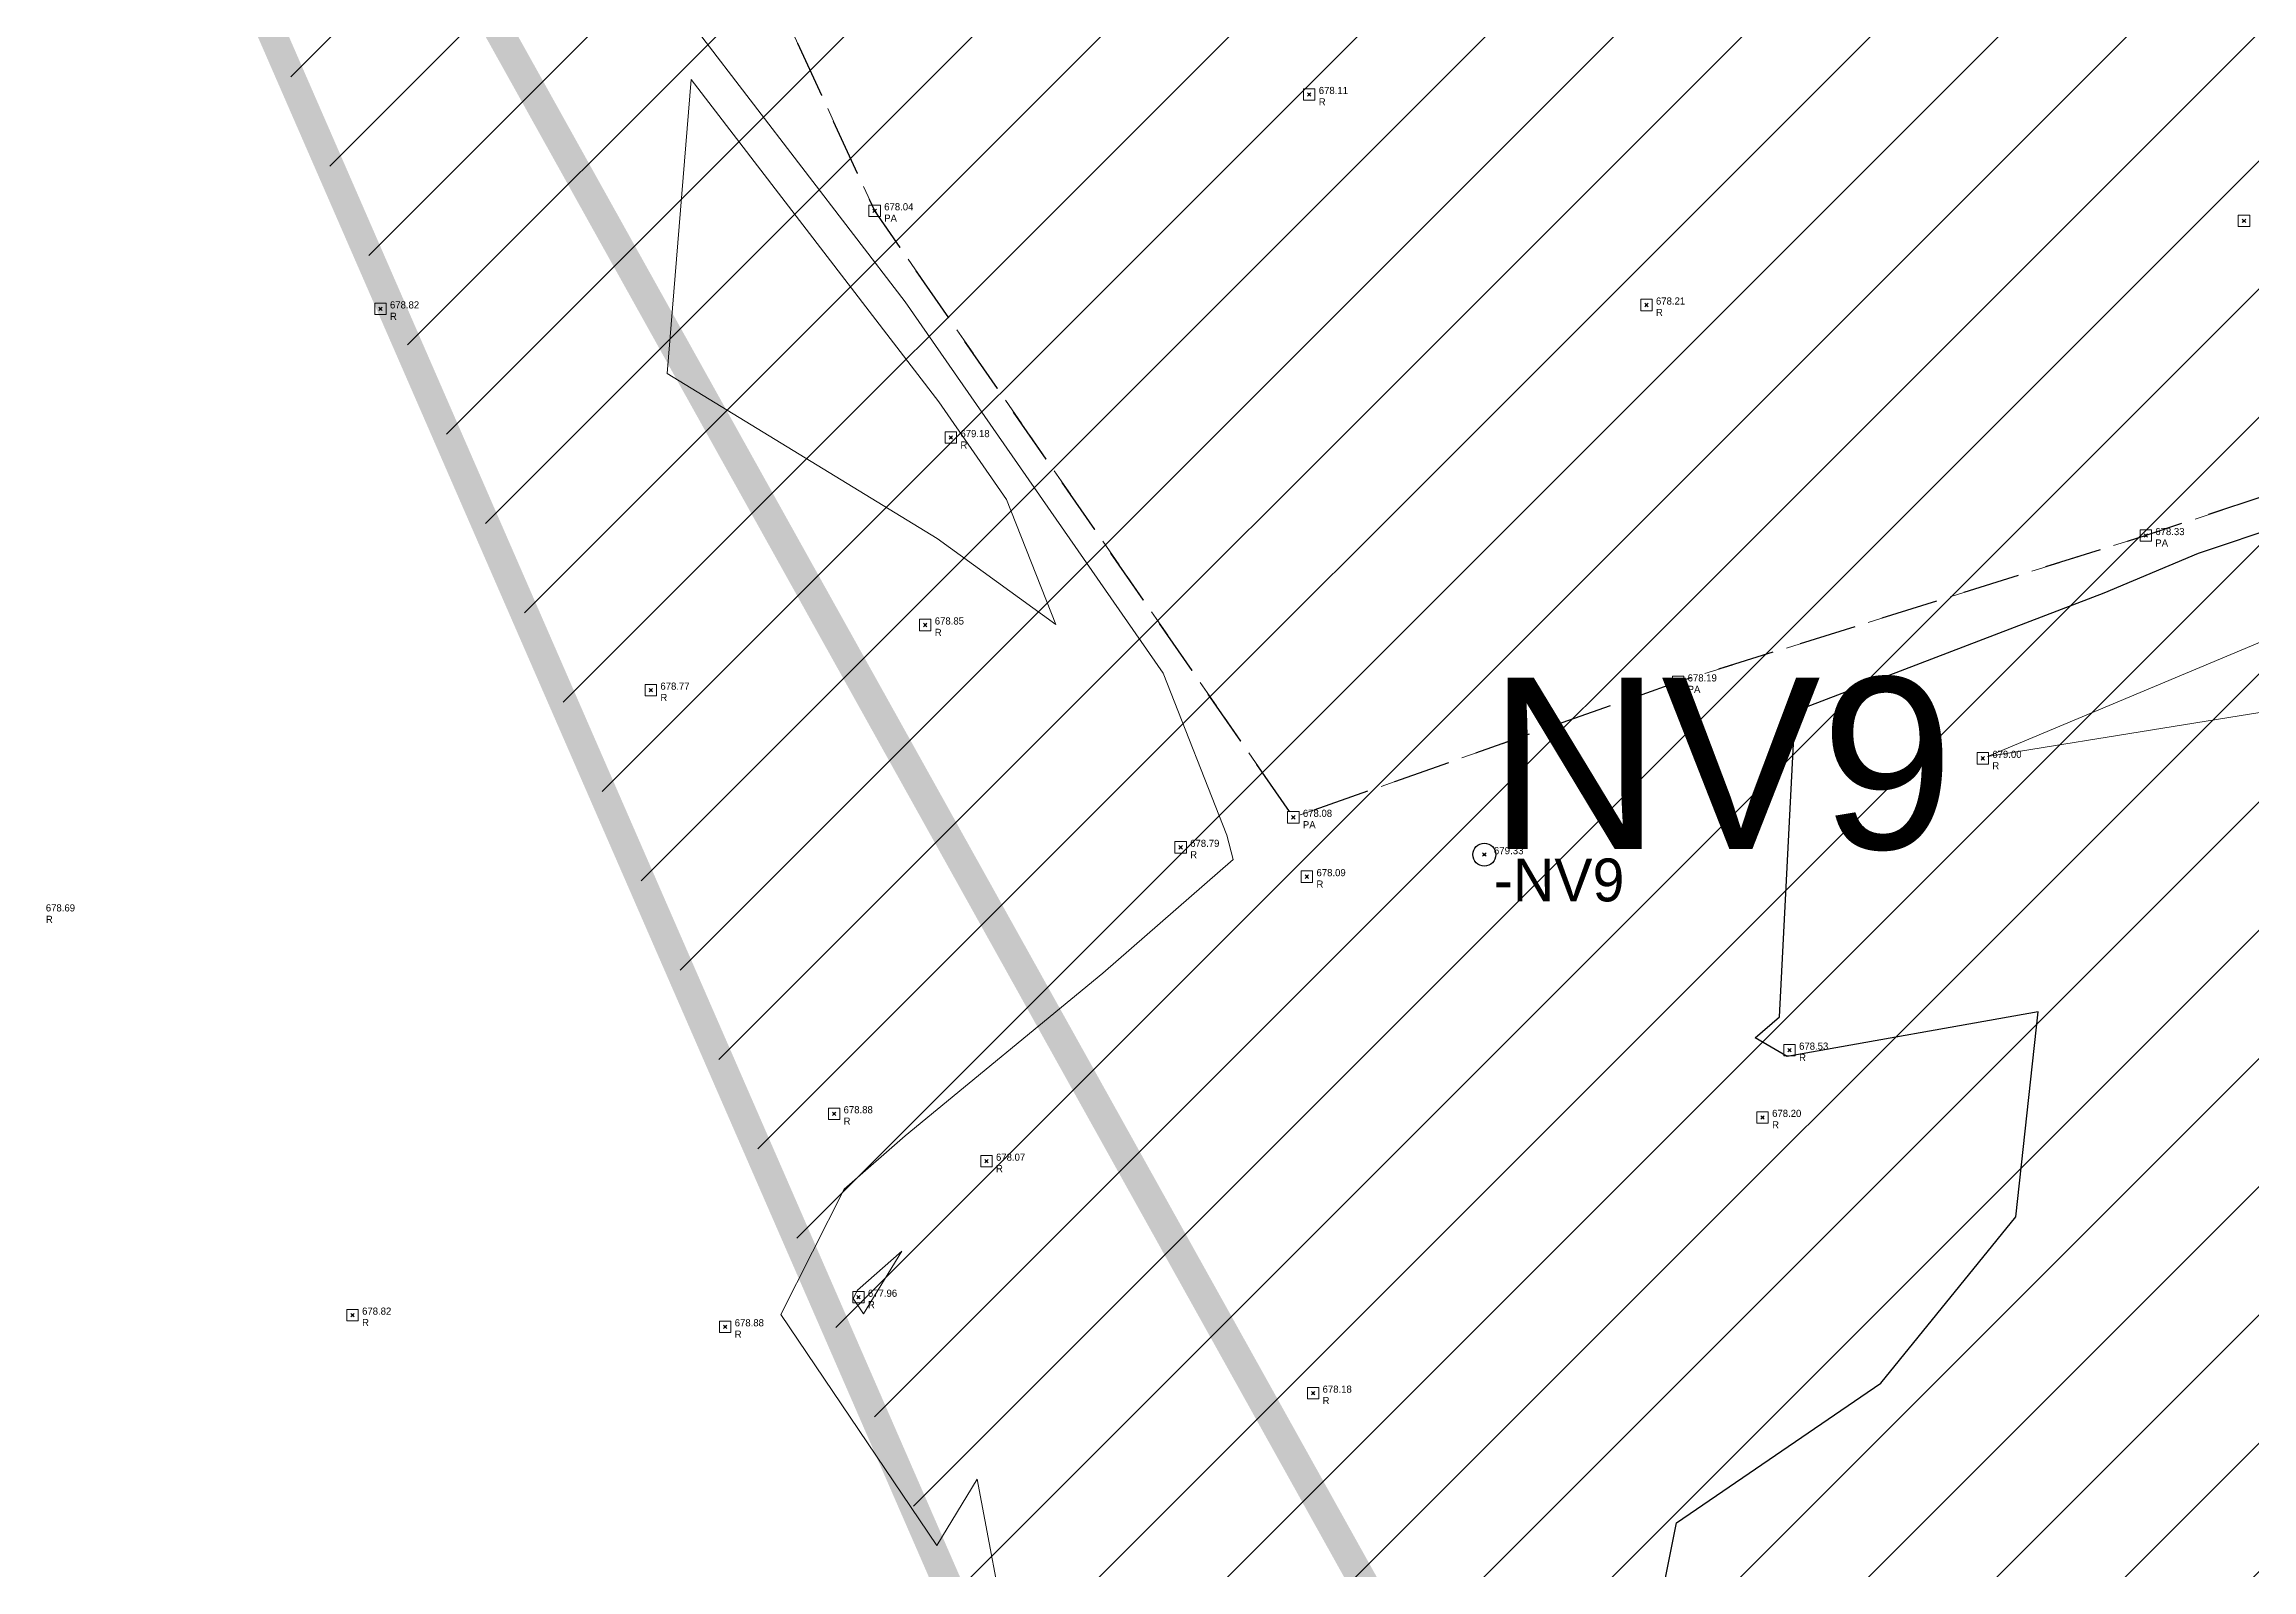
# Model space of a CAD drawing. Extents: x 350769 to 354978, y 6304672 to 6307963.
# Drawn here: x 352435.53 to 352474.18, y 6305758.87 to 6305785.58 of the extents above; entities that cross this region are included whole.
import ezdxf

# ---------------------------------------------------------------- set-up
doc = ezdxf.new("R2010")
doc.units = 0
doc.header["$PDMODE"] = 35
doc.header["$PDSIZE"] = 0.03
for name, pattern in [('CONTINUOS', [0]), ('DASHDOT', [1, 0.5, -0.25, 0, -0.25]), ('HIDDENX2', [0.75, 0.5, -0.25])]:
    doc.linetypes.add(name, pattern=pattern)
doc.layers.get('0').update_dxf_attribs({"linetype": 'CONTINUOUS'})
doc.layers.get('Defpoints').update_dxf_attribs({"linetype": 'CONTINUOUS'})
for name, color, linetype in [('02_Geo ext_Acotamiento', 7, 'CONTINUOUS'), ('03_S2_Pav ext_Borde vereda', 7, 'CONTINUOUS'), ('1-ACOPIO', 252, 'HIDDENX2'), ('1-PRS', 6, 'CONTINUOUS'), ('C-TINN', 5, 'CONTINUOUS'), ('C-TOPO-MINR', 8, 'CONTINUOUS'), ('V-NODE-TEXT DIC 2012', 31, 'CONTINUOUS')]:
    doc.layers.add(name, color=color, linetype=linetype)
doc.layers.add('0_ASD_LINEA OFICIAL', color=253, linetype='DASHDOT', lineweight=20)
doc.layers.add('0_ASD_TOPOGRAFIA_ELEMENTOS', color=9, linetype='CONTINUOS', lineweight=5, true_color=0xbdbdbd)
doc.styles.add('A', font='arial.ttf', dxfattribs={"height": 2})
doc.styles.add('ROMANS', font='romans.shx', dxfattribs={"width": 0.65})
doc.dimstyles.new('Principal', dxfattribs={"dimscale": 0, "dimtxt": 2, "dimasz": 2, "dimexe": 1, "dimexo": 1, "dimtad": 1, "dimrnd": 0.05, "dimzin": 1, "dimtxsty": 'ROMANS', "dimcen": 2.5, "dimclrt": 2, "dimaunit": 2, "dimadec": 0, "dimazin": 0, "dimtfac": 1, "dimtmove": 0, "dimatfit": 3, "dimfxl": 1, "dimfxlon": 1, "dimarcsym": 0})

# ---------------------------------------------------------------- blocks, each defined once
blk = doc.blocks.new('*D1236')
at = {"layer": '02_Geo ext_Acotamiento', "color": 0, "lineweight": -2, "transparency": 16777216}
blk.add_line((352474.045, 6305972.496), (352473.119, 6305978.179), dxfattribs=at)
at = {"layer": '02_Geo ext_Acotamiento', "color": 0, "transparency": 16777216}
blk.add_solid([(352473.283, 6305978.206), (352472.954, 6305978.153), (352472.958, 6305979.166)], dxfattribs=at)
at = {"layer": 'Defpoints', "color": 0, "transparency": 16777216}
for p in [(352472.958, 6305979.166), (352596.042, 6305224.025)]:
    blk.add_point(p, dxfattribs=at)
at = {"layer": '02_Geo ext_Acotamiento', "color": 2, "transparency": 16777216, "insert": (352474.582, 6305974.845), "char_height": 1, "attachment_point": 5, "rotation": 279.2575, "style": 'ROMANS'}
blk.add_mtext('R765,10', dxfattribs=at)
blk = doc.blocks.new('A$C27410629')
at = {"true_color": 0x136734, "transparency": 33554559}
h = blk.add_hatch(dxfattribs=at)
h.set_pattern_fill('ANSI31', color=116, scale=0.5)
h.set_pattern_definition([(45, (-8759.5625, -519.1036), (-1.12253202, 1.12253202), [])])
h.paths.add_polyline_path([(137.507, 1252.464, 0.117627), (109.815, 1254.194, 0.066925), (94.445, 1249.334, 0.315349), (64.302, 1196.27, 0.022683), (65.729, 1185.31), (112.36, 1218.953), (153.478, 1161.962), (172.105, 1139.481), (187.958, 1141.808), (193.565, 1120.466), (224.198, 1050.129), (250.62, 989.479), (268.153, 972.735, 0.000007), (291.49, 983.299), (238.195, 1105.634), (205.293, 1181.112), (177.053, 1197.652)])
at = {"layer": '0_ASD_LINEA OFICIAL', "ltscale": 8, "const_width": 0.5}
blk.add_lwpolyline([(250.62, 989.479), (268.153, 972.735, 0.000007), (291.49, 983.299), (291.49, 983.299), (238.195, 1105.634), (205.293, 1181.112), (177.053, 1197.652), (137.615, 1252.315)], format="xyb", dxfattribs=at)
for points in [[(65.729, 1185.31), (112.36, 1218.953), (153.478, 1161.962), (172.105, 1139.481), (187.958, 1141.808), (193.565, 1120.466), (224.198, 1050.129), (250.62, 989.479)], [(250.62, 989.479), (224.196, 1050.134), (160.988, 1025.36), (167.591, 1003.92), (108.727, 988.666)]]:
    blk.add_lwpolyline(points, dxfattribs=at)
blk = doc.blocks.new('TOPOGRAFIA')
at = {"layer": '0_ASD_LINEA OFICIAL', "ltscale": 8, "const_width": 0.5}
blk.add_lwpolyline([(390427.742, 6302814.067), (390462.175, 6302752.282), (390383.071, 6302730.605), (390309.799, 6302723.349), (390311.369, 6302703.307), (390386.745, 6302710.871), (390472.116, 6302734.448), (390495.667, 6302745.108), (390523.305, 6302756.109), (390473.799, 6302802.291, -0.151019), (390428.285, 6302881.719), (390391.708, 6302986.357, -0.035367), (390370.183, 6302995.884, 0.28109), (390309.679, 6302995.976), (390362.106, 6302925.874), (390362.105, 6302925.873), (390363.124, 6302924.511, -0.033436), (390384.93, 6302890.884), (390427.742, 6302814.067)], format="xyb", dxfattribs=at)
blk.add_lwpolyline([(390427.742, 6302814.067), (390462.175, 6302752.282), (390383.071, 6302730.605), (390309.799, 6302723.349), (390311.369, 6302703.307), (390386.745, 6302710.871), (390472.116, 6302734.448), (390495.667, 6302745.108), (390523.305, 6302756.109), (390473.799, 6302802.291, -0.151019), (390428.285, 6302881.719), (390391.708, 6302986.357, -0.035367), (390370.183, 6302995.884, 0.28109), (390309.679, 6302995.976), (390362.106, 6302925.874), (390362.105, 6302925.873), (390363.124, 6302924.511, -0.033436), (390384.93, 6302890.884), (390427.742, 6302814.067)], format="xyb", dxfattribs=at)
at = {"layer": '1-ACOPIO', "color": 9, "lineweight": 0, "true_color": 0xbdbdbd, "flags": 128}
blk.add_lwpolyline([(390450.751, 6302737.575), (390457.975, 6302739.524), (390466.583, 6302745.938), (390475.916, 6302748.357), (390482.482, 6302751.029), (390493.443, 6302754.061), (390504.449, 6302758.21), (390518.802, 6302761.933), (390528.241, 6302765.237), (390538.24, 6302767.313), (390547.496, 6302771.467), (390557.026, 6302771.731), (390565.171, 6302774.52), (390575.3, 6302776.573), (390575.671, 6302780.638), (390576.652, 6302789.475), (390577.88, 6302797.391), (390578.714, 6302806.375), (390575.487, 6302808.178), (390564.134, 6302804.882), (390554.108, 6302802.536), (390542.576, 6302798.093), (390531.509, 6302794.931), (390522.924, 6302790.812), (390510.912, 6302785.835), (390501.748, 6302784.339), (390491.437, 6302782.799), (390482.025, 6302780.215), (390472.323, 6302776.973), (390464.136, 6302774.411), (390457.401, 6302772.041), (390450.072, 6302782.659), (390447.321, 6302788.646), (390448.914, 6302796.064), (390448.942, 6302806.548), (390444.507, 6302814.271), (390438.054, 6302819.282)], dxfattribs=at)
at = {"layer": '1-PRS', "color": 9, "lineweight": 0, "true_color": 0xbdbdbd}
blk.add_circle((390460.744, 6302771.388), 0.2, dxfattribs=at)
blk.add_point((390460.744, 6302771.388), dxfattribs=at)
at = {"layer": 'C-TINN', "color": 9, "linetype": 'Continuous', "lineweight": 0, "true_color": 0xbdbdbd}
for points, elevation in [([(390457.579, 6302784.595), (390457.579, 6302784.795), (390457.779, 6302784.795), (390457.779, 6302784.595), (390457.579, 6302784.595)], 678.107), ([(390449.972, 6302782.559), (390449.972, 6302782.759), (390450.172, 6302782.759), (390450.172, 6302782.559), (390449.972, 6302782.559)], 678.045), ([(390473.942, 6302782.381), (390473.942, 6302782.581), (390474.142, 6302782.581), (390474.142, 6302782.381), (390473.942, 6302782.381)], 678.272), ([(390441.32, 6302780.841), (390441.32, 6302781.041), (390441.52, 6302781.041), (390441.52, 6302780.841), (390441.32, 6302780.841)], 678.82), ([(390463.482, 6302780.909), (390463.482, 6302781.109), (390463.682, 6302781.109), (390463.682, 6302780.909), (390463.482, 6302780.909)], 678.207), ([(390451.306, 6302778.588), (390451.306, 6302778.788), (390451.506, 6302778.788), (390451.506, 6302778.588), (390451.306, 6302778.588)], 679.178), ([(390472.223, 6302776.873), (390472.223, 6302777.073), (390472.423, 6302777.073), (390472.423, 6302776.873), (390472.223, 6302776.873)], 678.328), ([(390450.857, 6302775.308), (390450.857, 6302775.508), (390451.057, 6302775.508), (390451.057, 6302775.308), (390450.857, 6302775.308)], 678.847), ([(390446.054, 6302774.167), (390446.054, 6302774.367), (390446.254, 6302774.367), (390446.254, 6302774.167), (390446.054, 6302774.167)], 678.772), ([(390464.036, 6302774.311), (390464.036, 6302774.511), (390464.236, 6302774.511), (390464.236, 6302774.311), (390464.036, 6302774.311)], 678.189), ([(390469.37, 6302772.973), (390469.37, 6302773.173), (390469.57, 6302773.173), (390469.57, 6302772.973), (390469.37, 6302772.973)], 678.999), ([(390457.301, 6302771.941), (390457.301, 6302772.141), (390457.501, 6302772.141), (390457.501, 6302771.941), (390457.301, 6302771.941)], 678.085), ([(390455.328, 6302771.415), (390455.328, 6302771.615), (390455.528, 6302771.615), (390455.528, 6302771.415), (390455.328, 6302771.415)], 678.788), ([(390457.539, 6302770.902), (390457.539, 6302771.102), (390457.739, 6302771.102), (390457.739, 6302770.902), (390457.539, 6302770.902)], 678.094), ([(390465.987, 6302767.865), (390465.987, 6302768.065), (390466.187, 6302768.065), (390466.187, 6302767.865), (390465.987, 6302767.865)], 678.531), ([(390449.261, 6302766.752), (390449.261, 6302766.952), (390449.461, 6302766.952), (390449.461, 6302766.752), (390449.261, 6302766.752)], 678.875), ([(390465.515, 6302766.688), (390465.515, 6302766.888), (390465.715, 6302766.888), (390465.715, 6302766.688), (390465.515, 6302766.688)], 678.202), ([(390451.929, 6302765.921), (390451.929, 6302766.121), (390452.129, 6302766.121), (390452.129, 6302765.921), (390451.929, 6302765.921)], 678.07), ([(390440.832, 6302763.226), (390440.832, 6302763.426), (390441.032, 6302763.426), (390441.032, 6302763.226), (390440.832, 6302763.226)], 678.822), ([(390449.687, 6302763.539), (390449.687, 6302763.739), (390449.887, 6302763.739), (390449.887, 6302763.539), (390449.687, 6302763.539)], 677.964), ([(390447.355, 6302763.022), (390447.355, 6302763.222), (390447.555, 6302763.222), (390447.555, 6302763.022), (390447.355, 6302763.022)], 678.884), ([(390457.646, 6302761.86), (390457.646, 6302762.06), (390457.846, 6302762.06), (390457.846, 6302761.86), (390457.646, 6302761.86)], 678.175)]:
    blk.add_lwpolyline(points, dxfattribs=dict(at, elevation=elevation))
for p in [(390457.679, 6302784.695, 678.107), (390450.072, 6302782.659, 678.045), (390474.042, 6302782.481, 678.272), (390441.42, 6302780.941, 678.82), (390463.582, 6302781.009, 678.207), (390451.406, 6302778.688, 679.178), (390472.323, 6302776.973, 678.328), (390450.957, 6302775.408, 678.847), (390446.154, 6302774.267, 678.772), (390464.136, 6302774.411, 678.189), (390469.47, 6302773.073, 678.999), (390457.401, 6302772.041, 678.085), (390455.428, 6302771.515, 678.788), (390457.639, 6302771.002, 678.094), (390466.087, 6302767.965, 678.531), (390449.361, 6302766.852, 678.875), (390465.615, 6302766.788, 678.202), (390452.029, 6302766.021, 678.07), (390449.787, 6302763.639, 677.964), (390440.932, 6302763.326, 678.822), (390447.455, 6302763.122, 678.884), (390457.746, 6302761.96, 678.175)]:
    blk.add_point(p, dxfattribs=at)
at = {"layer": 'C-TOPO-MINR', "color": 9, "linetype": 'Continuous', "lineweight": -3, "true_color": 0xbdbdbd, "elevation": 678.5}
blk.add_lwpolyline([(390476.059, 6302748.914), (390473.367, 6302748.105), (390468.933, 6302747.11), (390463.45, 6302753.491), (390463.071, 6302754.508), (390464.108, 6302759.692), (390467.684, 6302762.136), (390470.046, 6302765.047), (390470.441, 6302768.634), (390466.043, 6302767.854), (390465.488, 6302768.18), (390465.91, 6302768.549), (390466.184, 6302773.897), (390471.592, 6302775.973), (390473.248, 6302776.668), (390480.743, 6302779.175)], dxfattribs=at)
at = {"layer": 'C-TOPO-MINR', "color": 9, "linetype": 'Continuous', "lineweight": 0, "true_color": 0xbdbdbd}
for points, elevation in [([(390451.668, 6302755.478), (390452.42, 6302757.515), (390451.868, 6302760.457), (390451.162, 6302759.296), (390448.428, 6302763.338), (390449.536, 6302765.529), (390450.604, 6302766.465), (390454.065, 6302769.311), (390456.346, 6302771.302), (390456.236, 6302771.73), (390455.125, 6302774.565), (390450.608, 6302781.064), (390446.988, 6302785.78)], 678.5), ([(390453.242, 6302775.414), (390452.382, 6302777.606), (390451.196, 6302779.312), (390446.862, 6302784.958), (390446.441, 6302779.808), (390451.165, 6302776.924), (390453.242, 6302775.414)], 679), ([(390476.052, 6302774.155), (390479.291, 6302774.126), (390478.036, 6302775.664), (390476.995, 6302776.136), (390475.939, 6302775.782), (390469.553, 6302773.104), (390476.052, 6302774.155)], 679), ([(390449.879, 6302763.347), (390450.548, 6302764.448), (390449.77, 6302763.766), (390449.696, 6302763.619), (390449.879, 6302763.347)], 678)]:
    blk.add_lwpolyline(points, dxfattribs=dict(at, elevation=elevation))
at = {"layer": 'V-NODE-TEXT DIC 2012', "color": 9, "lineweight": 0, "true_color": 0xbdbdbd}
for p in [(390457.679, 6302784.695), (390450.072, 6302782.659), (390474.042, 6302782.481), (390441.42, 6302780.941), (390463.582, 6302781.009), (390451.406, 6302778.688), (390472.323, 6302776.973), (390450.957, 6302775.408), (390446.154, 6302774.267), (390464.136, 6302774.411), (390469.47, 6302773.073), (390457.401, 6302772.041), (390455.428, 6302771.515), (390460.744, 6302771.388), (390457.639, 6302771.002), (390466.087, 6302767.965), (390449.361, 6302766.852), (390465.615, 6302766.788), (390452.029, 6302766.021), (390449.787, 6302763.639), (390440.932, 6302763.326), (390447.455, 6302763.122), (390457.746, 6302761.96)]:
    blk.add_point(p, dxfattribs=at)
at = {"layer": '1-PRS', "color": 9, "lineweight": 0, "true_color": 0xbdbdbd, "style": 'A'}
blk.add_text('NV9', height=3, dxfattribs=at).set_placement((390460.811, 6302771.488))
at = {"layer": 'V-NODE-TEXT DIC 2012', "color": 9, "lineweight": 0, "true_color": 0xbdbdbd}
for s, height, p in [('678.11', 0.125, (390457.846, 6302784.703)), ('R', 0.125, (390457.846, 6302784.503)), ('678.04', 0.125, (390450.239, 6302782.667)), ('PA', 0.125, (390450.239, 6302782.467)), ('678.82', 0.125, (390441.587, 6302780.949)), ('R', 0.125, (390441.587, 6302780.749)), ('678.21', 0.125, (390463.749, 6302781.017)), ('R', 0.125, (390463.749, 6302780.817)), ('679.18', 0.125, (390451.573, 6302778.696)), ('R', 0.125, (390451.573, 6302778.496)), ('678.33', 0.125, (390472.49, 6302776.981)), ('PA', 0.125, (390472.49, 6302776.781)), ('678.85', 0.125, (390451.124, 6302775.416)), ('R', 0.125, (390451.124, 6302775.216)), ('678.77', 0.125, (390446.321, 6302774.275)), ('678.19', 0.125, (390464.303, 6302774.419)), ('PA', 0.125, (390464.303, 6302774.219)), ('R', 0.125, (390446.321, 6302774.075)), ('679.00', 0.125, (390469.637, 6302773.081)), ('R', 0.125, (390469.637, 6302772.881)), ('678.08', 0.125, (390457.568, 6302772.049)), ('PA', 0.125, (390457.568, 6302771.849)), ('678.79', 0.125, (390455.595, 6302771.523)), ('679.33', 0.127, (390460.911, 6302771.395)), ('R', 0.125, (390455.595, 6302771.323)), ('678.09', 0.125, (390457.806, 6302771.01)), ('-NV9', 0.75, (390460.911, 6302770.57)), ('R', 0.125, (390457.806, 6302770.81)), ('678.69', 0.125, (390435.563, 6302770.393)), ('R', 0.125, (390435.563, 6302770.193)), ('678.53', 0.125, (390466.254, 6302767.973)), ('R', 0.125, (390466.254, 6302767.773)), ('678.88', 0.125, (390449.528, 6302766.86)), ('678.20', 0.125, (390465.782, 6302766.796)), ('R', 0.125, (390449.528, 6302766.66)), ('R', 0.125, (390465.782, 6302766.596)), ('678.07', 0.125, (390452.196, 6302766.029)), ('R', 0.125, (390452.196, 6302765.829)), ('677.96', 0.125, (390449.954, 6302763.647)), ('678.82', 0.125, (390441.099, 6302763.334)), ('R', 0.125, (390449.954, 6302763.447)), ('R', 0.125, (390441.099, 6302763.134)), ('678.88', 0.125, (390447.622, 6302763.13)), ('R', 0.125, (390447.622, 6302762.93)), ('678.18', 0.125, (390457.913, 6302761.968)), ('R', 0.125, (390457.913, 6302761.768))]:
    blk.add_text(s, height=height, dxfattribs=at).set_placement(p)

msp = doc.modelspace()

# ---------------------------------------------------------------- linework, layer by layer
at = {"layer": '1-ACOPIO', "ltscale": 2, "flags": 128}
msp.add_lwpolyline([(352450.751, 6305737.575), (352457.975, 6305739.524), (352466.583, 6305745.938), (352475.916, 6305748.357), (352482.482, 6305751.029), (352493.443, 6305754.061), (352504.449, 6305758.21), (352518.802, 6305761.933), (352528.241, 6305765.237), (352538.24, 6305767.313), (352547.496, 6305771.467), (352557.026, 6305771.731), (352565.171, 6305774.52), (352575.3, 6305776.573), (352575.671, 6305780.638), (352576.652, 6305789.475), (352577.88, 6305797.391), (352578.714, 6305806.375), (352575.487, 6305808.178), (352564.134, 6305804.882), (352554.108, 6305802.536), (352542.576, 6305798.093), (352531.509, 6305794.931), (352522.924, 6305790.812), (352510.912, 6305785.835), (352501.748, 6305784.339), (352491.437, 6305782.799), (352482.025, 6305780.215), (352472.323, 6305776.973), (352464.136, 6305774.411), (352457.401, 6305772.041), (352450.072, 6305782.659), (352447.321, 6305788.646), (352448.914, 6305796.064), (352448.942, 6305806.548), (352444.507, 6305814.271), (352438.054, 6305819.282)], dxfattribs=at)
at = {"layer": '1-PRS'}
msp.add_circle((352460.744, 6305771.388), 0.2, dxfattribs=at)
msp.add_point((352460.744, 6305771.388), dxfattribs=at)

# ---------------------------------------------------------------- block references
at = {"layer": '03_S2_Pav ext_Borde vereda', "linetype": 'Continuous'}
msp.add_blockref('A$C27410629', (352203.962, 6304761.714), dxfattribs=at)

# ---------------------------------------------------------------- texts
at = {"layer": '1-PRS', "style": 'A'}
msp.add_text('NV9', height=3, dxfattribs=at).set_placement((352460.811, 6305771.488))

# ---------------------------------------------------------------- dimensions: what is measured, and where the dimension line sits
at = {"layer": '02_Geo ext_Acotamiento'}
dim = msp.add_radius_dim(center=(352596.042, 6305224.025), mpoint=(352472.958, 6305979.166), dimstyle='Principal', override={"dimscale": 0, "dimaunit": 0, "dimfxl": 0.22, "dimarcsym": 1}, dxfattribs=at)
dim.commit()
dim.dimension.update_dxf_attribs({"geometry": '*D1236', "text_midpoint": (352473.686, 6305974.698), "dimtype": 164})

# ---------------------------------------------------------------- next in the draw order: block references
at = {"layer": '0_ASD_TOPOGRAFIA_ELEMENTOS', "color": 30, "true_color": 0xf26507}
msp.add_blockref('TOPOGRAFIA', (-38000, 3000), dxfattribs=at)

doc.saveas('drawing.dxf')
